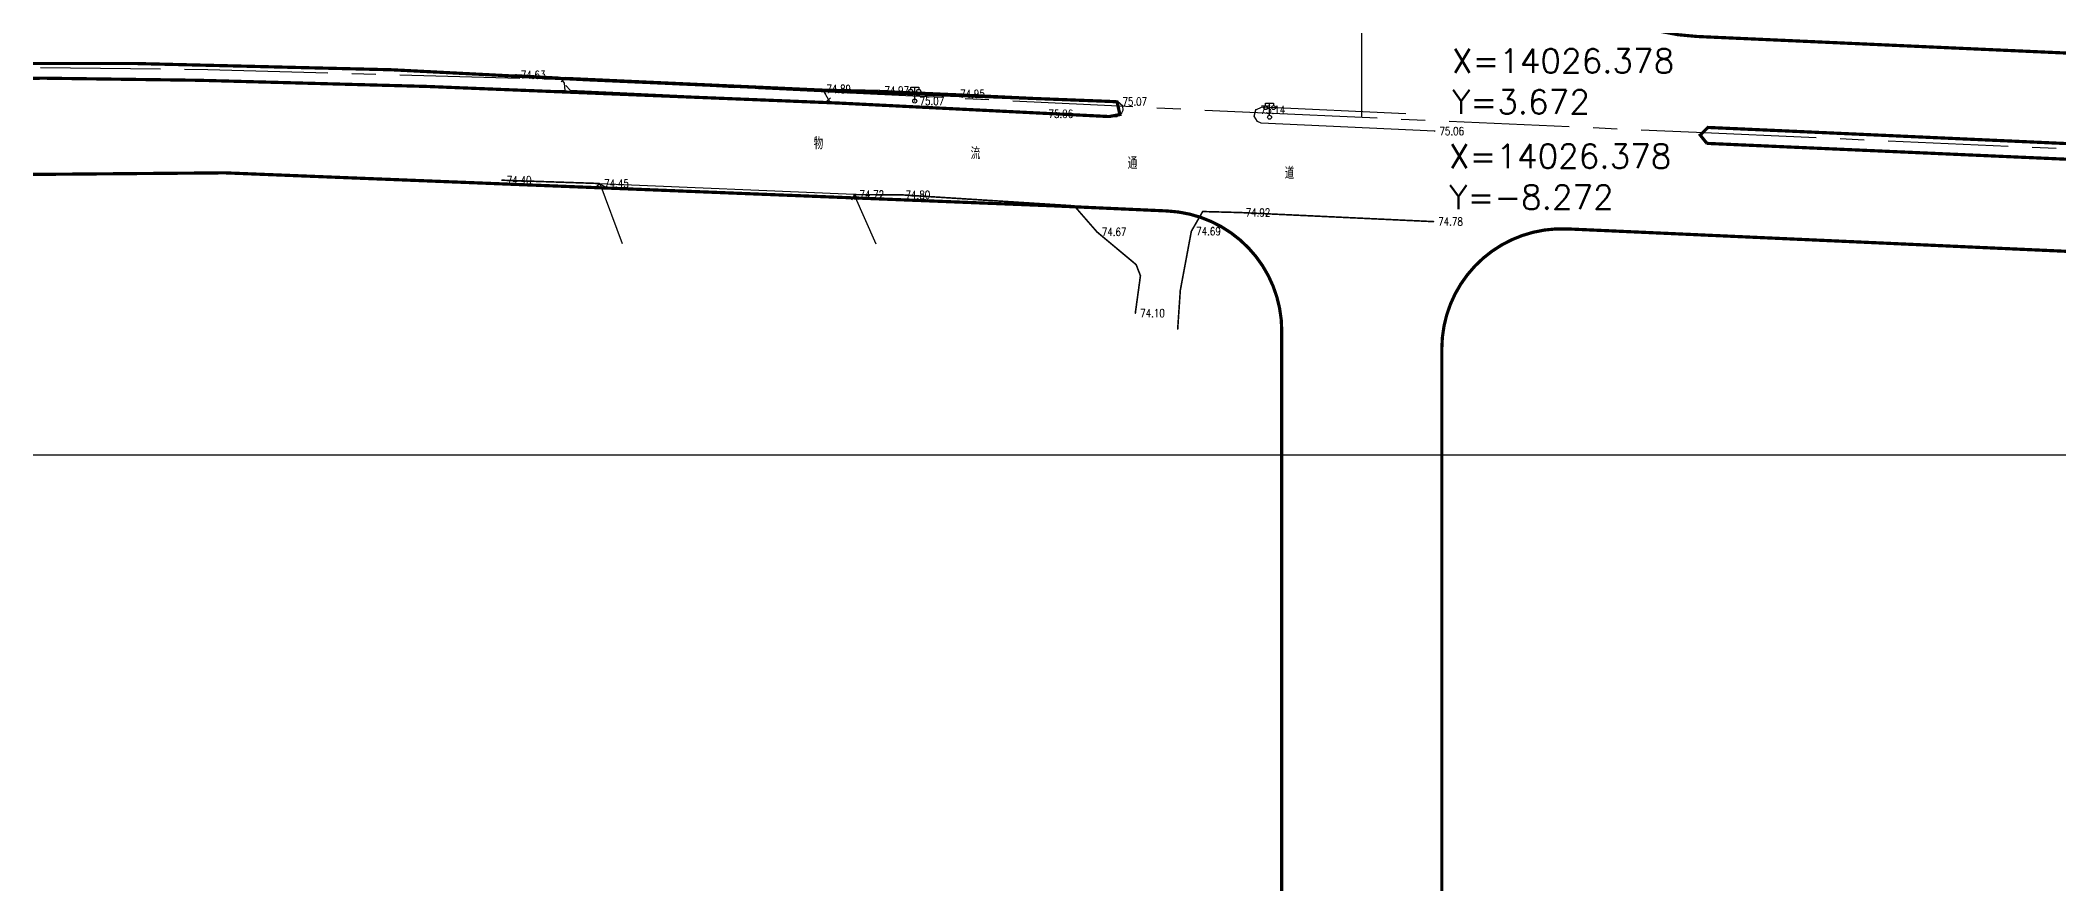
# Model space of a CAD drawing. Extents: x 10519 to 17598, y -625 to 2857.
# Drawn here: x 13861.3 to 14113.5, y -104 to 1.3 of the extents above; entities that cross this region are included whole.
import ezdxf
from ezdxf.enums import TextEntityAlignment as Align

# ---------------------------------------------------------------- set-up
doc = ezdxf.new("R2010")
doc.units = 0
doc.header["$MEASUREMENT"] = 0
doc.linetypes.add('CENTER', pattern=[2, 1.25, -0.25, 0.25, -0.25])
doc.linetypes.add('CENTERX2', pattern=[4, 2.5, -0.5, 0.5, -0.5])
doc.layers.get('0').update_dxf_attribs({"linetype": 'CONTINUOUS'})
for name, color, linetype in [('00000衢化东路中线', 1, 'CENTER'), ('00000道路边线', 2, 'CONTINUOUS'), ('0000原地形', 252, 'CONTINUOUS'), ('0000道路坐标', 3, 'CENTER'), ('GCD', 224, 'CONTINUOUS'), ('TYBZ', 7, 'CONTINUOUS')]:
    doc.layers.add(name, color=color, linetype=linetype)
doc.styles.add('HZ', font='txt8.shx', dxfattribs={"width": 0.8, "bigfont": 'hz.shx'})
doc.styles.get("Standard").update_dxf_attribs({"font": 'txt8.shx', "width": 0.8, "bigfont": 'hz.shx'})
doc.linetypes.add('832', pattern='A,2,[150,AAA.SHX,S=1,R=0,X=0,Y=1],2,[150,AAA.SHX,S=2,R=0,X=0,Y=2],1e-11', length=4)

# ---------------------------------------------------------------- blocks, each defined once
blk = doc.blocks.new('gc097')
for p, q in [((-1, 2.9), (-1, 3.5)), ((-1, 3.5), (1, 3.5)), ((0, 0.5), (0, 3.5)), ((1, 3.5), (1, 2.9))]:
    blk.add_line(p, q)
for centre in [(-1, 2.4), (0, 0), (1, 2.4)]:
    blk.add_circle(centre, 0.5)
blk = doc.blocks.new('GC200')
at = {"linetype": 'Continuous', "const_width": 0.2, "flags": 128}
blk.add_lwpolyline([(-0.1, 0, 1), (0.1, 0, 1)], format="xyb", close=True, dxfattribs=at)

msp = doc.modelspace()

# ---------------------------------------------------------------- linework, layer by layer
at = {"layer": '00000衢化东路中线', "color": 6, "linetype": 'CENTERX2', "ltscale": 6}
for p, q in [((14026.38, -8.27), (14026.38, 223.92)), ((13861.26, -2.05), (13882.16, -2.32)), ((13882.18, -2.32), (13926.99, -3.58)), ((13927.01, -3.58), (13958.82, -5.06)), ((13958.82, -5.06), (14013.33, -7.69)), ((14013.33, -7.69), (14068.19, -10.15))]:
    msp.add_line(p, q, dxfattribs=at)
at = {"layer": '00000衢化东路中线', "color": 6, "linetype": 'CENTERX2', "ltscale": 6, "extrusion": (0.044192, 0.999023, 0)}
msp.add_line((14068.19, -10.15), (14263.15, -18.77, 74.89), dxfattribs=at)
at = {"layer": '00000道路边线', "const_width": 0.4}
for points in [[(13998.4, 562.4, 0.469032), (13977.8, 529.94), (14013.85, 418.14, -0.078123), (14044.38, 223.92), (14044.38, 26.78, 0.401182), (14068.26, 1.81), (14112.17, -0.16), (14293.35, -8.26), (14423.24, -14.07), (14638.87, -23.63), (14928.22, -34.45)], [(13227.39, -280.44), (13187.13, -216.47), (13186.19, -212.61), (13187.58, -206.34), (13188.96, -200.07), (13191.11, -195.44), (13195.42, -191.04), (13203.51, -185.42), (13224.04, -180.78), (13253.6, -173.28), (13275.88, -166.68), (13297.72, -159.96), (13317.2, -153.69), (13381.08, -132.12), (13575.34, -65.07), (13633.95, -46.7), (13664.92, -38.17, -0.072139), (13884.31, -15.22), (13987.58, -19.33), (14002.05, -19.98, -0.401138), (14016.38, -34.96), (14016.38, -289.11)], [(14016.38, -99.28), (14016.38, -34.96, 0.401138), (14002.05, -19.98), (13987.58, -19.33), (13904.44, -16.02)], [(14112.69, -24.94), (14052.05, -22.22, 0.427411), (14036.38, -37.21), (14036.38, -289.11)], [(14036.38, -99.28), (14036.38, -37.21, -0.427411), (14052.05, -22.22), (14413.14, -38.43)]]:
    msp.add_lwpolyline(points, format="xyb", dxfattribs=at)
for points in [[(13850.93, -1.58), (13872.85, -1.56), (13905.18, -2.35), (13929.39, -3.59), (13959.83, -4.94), (13995.12, -6.31), (13995.8, -6.35), (13996.15, -7.94), (13994.81, -8.19), (13960.9, -6.5), (13909.55, -4.43), (13880.97, -3.66), (13861.71, -3.4), (13850.99, -3.5), (13850.18, -2.54), (13850.93, -1.58)], [(14069.52, -11.56), (14068.67, -10.5), (14069.64, -9.55), (14136.2, -12.54), (14242.06, -17.29), (14263.68, -18.33), (14287.91, -19.46), (14288.49, -20.55), (14287.98, -21.16), (14263.56, -20.12), (14242.12, -19.15), (14129.02, -14.16), (14069.5, -11.54)]]:
    msp.add_lwpolyline(points, dxfattribs=at)
at = {"layer": '0000原地形', "linetype": 'Continuous'}
for p, q in [((13926.93, -3.32), (13926.34, -3.86)), ((13927.46, -4.91), (13926.92, -4.32)), ((13958.87, -4.75), (13926.93, -3.32)), ((13927.46, -4.91), (13959.39, -6.39)), ((13958.87, -4.75), (13959.4, -5.34)), ((13966.13, -4.94, 149.03), (13959, -4.75, 149.03)), ((13959, -4.75, 149.03), (13959.9, -6.38, 149.03)), ((13975.59, -5.34, 149.03), (13966.13, -4.94, 149.03)), ((13959.39, -6.39), (13959.98, -5.86)), ((13959.9, -6.38, 149.03), (13960.34, -6.41, 149.03)), ((13960.34, -6.41, 149.03), (13973.12, -7.19, 149.03)), ((13973.12, -7.19, 149.03), (13979.2, -7.48, 149.03)), ((13995.87, -6.32, 149.03), (13975.59, -5.34, 149.03)), ((13979.2, -7.48, 149.03), (13986.63, -7.85, 149.03)), ((13996.51, -6.89, 149.03), (13995.87, -6.32, 149.03)), ((13996.4, -7.71, 149.03), (13996.58, -7.4, 149.03)), ((13996.58, -7.4, 149.03), (13996.51, -6.89, 149.03)), ((14012.95, -8.16, 149.01), (14013.13, -7.35, 149.01)), ((14013.13, -7.35, 149.01), (14013.93, -6.98, 149.01)), ((14013.93, -6.98, 149.01), (14031.88, -7.8, 149.01)), ((13986.63, -7.85, 149.03), (13994.94, -8.22, 149.03)), ((13994.94, -8.22, 149.03), (13995.77, -8.17, 149.03)), ((13995.77, -8.17, 149.03), (13996.4, -7.71, 149.03)), ((14013.34, -8.79, 149.01), (14012.95, -8.16, 149.01)), ((14013.81, -9.03, 149.01), (14013.34, -8.79, 149.01)), ((14035.48, -10, 149.01), (14013.81, -9.03, 149.01)), ((13931.15, -16.58), (13930.56, -17.12)), ((13931.1, -16.55, 73.99), (13931.81, -16.92, 73.99)), ((13962.95, -17.94), (13931.15, -16.58)), ((13963, -17.94, 73.99), (13962.63, -18.65, 73.99)), ((13962.95, -17.94), (13963.49, -18.53))]:
    msp.add_line(p, q, dxfattribs=at)
at = {"layer": '0000原地形', "linetype": '832'}
for p, q in [((13931.15, -16.55, 148.44), (13933.94, -24.04, 148.44)), ((13965.68, -24.13), (13962.95, -17.94))]:
    msp.add_line(p, q, dxfattribs=at)
at = {"layer": '0000原地形', "linetype": 'Continuous', "elevation": 148.57, "flags": 128}
for points in [[(13920.08, -4.83), (13926.84, -4.94), (13926.76, -4.03)], [(13926.76, -4.03), (13926.26, -3.33), (13925.95, -3.28), (13920.69, -2.97)]]:
    msp.add_lwpolyline(points, dxfattribs=at)
at = {"layer": '0000原地形', "linetype": 'Continuous', "const_width": 0.2, "flags": 128}
for points, elevation in [([(13918.94, -16.14), (13931.1, -16.55)], 148.34), ([(13963, -17.94), (13968.77, -17.96), (13990.45, -19.34), (13993.29, -22.6), (13998.18, -26.68), (13998.72, -28.07), (13998.08, -32.74)], 73.99), ([(14003.37, -34.81), (14003.7, -29.9), (14005.08, -22.52), (14006.5, -20.05), (14011.27, -20.18), (14035.33, -21.31)], 148.09)]:
    msp.add_lwpolyline(points, dxfattribs=dict(at, elevation=elevation))
at = {"layer": 'TYBZ'}
msp.add_lwpolyline([(13072.07, 1822.21), (14409.24, 1822.21), (14409.24, -50.46), (13072.07, -50.46)], close=True, dxfattribs=at)

# ---------------------------------------------------------------- block references
at = {"layer": '0000原地形', "linetype": 'Continuous', "xscale": 0.5, "yscale": 0.5}
for p in [(13970.51, -6.25, 149.02), (14014.85, -8.27, 149.15)]:
    msp.add_blockref('gc097', p, dxfattribs=at)
at = {"layer": 'GCD', "linetype": 'Continuous'}
ref = msp.add_blockref('GC200', (13920.69, -2.97, 148.62), dxfattribs=dict(at, xscale=0.5, yscale=0.5, zscale=0.5))
ref.add_attrib('height', '74.63', dxfattribs={"linetype": 'Continuous', "height": 1, "style": 'HZ', "width": 0.8}).set_placement((13921.29, -2.97, 148.62), align=Align.MIDDLE_LEFT)
ref = msp.add_blockref('GC200', (13958.87, -4.75, 148.88), dxfattribs=dict(at, xscale=0.5, yscale=0.5, zscale=0.5))
ref.add_attrib('height', '74.89', dxfattribs={"linetype": 'Continuous', "height": 1, "style": 'HZ', "width": 0.8}).set_placement((13959.47, -4.75, 148.88), align=Align.MIDDLE_LEFT)
ref = msp.add_blockref('GC200', (13966.13, -4.94, 148.95), dxfattribs=dict(at, xscale=0.5, yscale=0.5, zscale=0.5))
ref.add_attrib('height', '74.97', dxfattribs={"linetype": 'Continuous', "height": 1, "style": 'HZ', "width": 0.8}).set_placement((13966.73, -4.94, 148.95), align=Align.MIDDLE_LEFT)
ref = msp.add_blockref('GC200', (13975.59, -5.34, 148.94), dxfattribs=dict(at, xscale=0.5, yscale=0.5, zscale=0.5))
ref.add_attrib('height', '74.95', dxfattribs={"linetype": 'Continuous', "height": 1, "style": 'HZ', "width": 0.8}).set_placement((13976.19, -5.34, 148.94), align=Align.MIDDLE_LEFT)
ref = msp.add_blockref('GC200', (13970.51, -6.25, 149.06), dxfattribs=dict(at, xscale=0.5, yscale=0.5, zscale=0.5))
ref.add_attrib('height', '75.07', dxfattribs={"linetype": 'Continuous', "height": 1, "style": 'HZ', "width": 0.8}).set_placement((13971.11, -6.25, 149.06), align=Align.MIDDLE_LEFT)
ref = msp.add_blockref('GC200', (13986.63, -7.85, 149.04), dxfattribs=dict(at, xscale=0.5, yscale=0.5, zscale=0.5))
ref.add_attrib('height', '75.06', dxfattribs={"linetype": 'Continuous', "height": 1, "style": 'HZ', "width": 0.8}).set_placement((13987.23, -7.85, 149.04), align=Align.MIDDLE_LEFT)
ref = msp.add_blockref('GC200', (13995.87, -6.32, 149.06), dxfattribs=dict(at, xscale=0.5, yscale=0.5, zscale=0.5))
ref.add_attrib('height', '75.07', dxfattribs={"linetype": 'Continuous', "height": 1, "style": 'HZ', "width": 0.8}).set_placement((13996.47, -6.32, 149.06), align=Align.MIDDLE_LEFT)
ref = msp.add_blockref('GC200', (14013.13, -7.35, 149.12), dxfattribs=dict(at, xscale=0.5, yscale=0.5, zscale=0.5))
ref.add_attrib('height', '75.14', dxfattribs={"linetype": 'Continuous', "height": 1, "style": 'HZ', "width": 0.8}).set_placement((14013.73, -7.35, 149.12), align=Align.MIDDLE_LEFT)
ref = msp.add_blockref('GC200', (14035.48, -10, 149.05), dxfattribs=dict(at, xscale=0.5, yscale=0.5, zscale=0.5))
ref.add_attrib('height', '75.06', dxfattribs={"linetype": 'Continuous', "height": 1, "style": 'HZ', "width": 0.8}).set_placement((14036.08, -10, 149.05), align=Align.MIDDLE_LEFT)
ref = msp.add_blockref('GC200', (13918.94, -16.14, 148.38), dxfattribs=dict(at, xscale=0.5, yscale=0.5, zscale=0.5))
ref.add_attrib('height', '74.40', dxfattribs={"linetype": 'Continuous', "height": 1, "style": 'HZ', "width": 0.8}).set_placement((13919.54, -16.14, 148.38), align=Align.MIDDLE_LEFT)
ref = msp.add_blockref('GC200', (13931.1, -16.55, 148.44), dxfattribs=dict(at, xscale=0.5, yscale=0.5, zscale=0.5))
ref.add_attrib('height', '74.45', dxfattribs={"linetype": 'Continuous', "height": 1, "style": 'HZ', "width": 0.8}).set_placement((13931.7, -16.55, 148.44), align=Align.MIDDLE_LEFT)
ref = msp.add_blockref('GC200', (13963, -17.94, 148.71), dxfattribs=dict(at, xscale=0.5, yscale=0.5, zscale=0.5))
ref.add_attrib('height', '74.72', dxfattribs={"linetype": 'Continuous', "height": 1, "style": 'HZ', "width": 0.8}).set_placement((13963.6, -17.94, 148.71), align=Align.MIDDLE_LEFT)
ref = msp.add_blockref('GC200', (13968.77, -17.96, 148.79), dxfattribs=dict(at, xscale=0.5, yscale=0.5, zscale=0.5))
ref.add_attrib('height', '74.80', dxfattribs={"linetype": 'Continuous', "height": 1, "style": 'HZ', "width": 0.8}).set_placement((13969.37, -17.96, 148.79), align=Align.MIDDLE_LEFT)
ref = msp.add_blockref('GC200', (14011.27, -20.18, 148.9), dxfattribs=dict(at, xscale=0.5, yscale=0.5, zscale=0.5))
ref.add_attrib('height', '74.92', dxfattribs={"linetype": 'Continuous', "height": 1, "style": 'HZ', "width": 0.8}).set_placement((14011.87, -20.18, 148.9), align=Align.MIDDLE_LEFT)
ref = msp.add_blockref('GC200', (13993.29, -22.6, 148.66), dxfattribs=dict(at, xscale=0.5, yscale=0.5, zscale=0.5))
ref.add_attrib('height', '74.67', dxfattribs={"linetype": 'Continuous', "height": 1, "style": 'HZ', "width": 0.8}).set_placement((13993.89, -22.6, 148.66), align=Align.MIDDLE_LEFT)
ref = msp.add_blockref('GC200', (14005.08, -22.52, 148.67), dxfattribs=dict(at, xscale=0.5, yscale=0.5, zscale=0.5))
ref.add_attrib('height', '74.69', dxfattribs={"linetype": 'Continuous', "height": 1, "style": 'HZ', "width": 0.8}).set_placement((14005.68, -22.52, 148.67), align=Align.MIDDLE_LEFT)
ref = msp.add_blockref('GC200', (14035.33, -21.31, 148.77), dxfattribs=dict(at, xscale=0.5, yscale=0.5, zscale=0.5))
ref.add_attrib('height', '74.78', dxfattribs={"linetype": 'Continuous', "height": 1, "style": 'HZ', "width": 0.8}).set_placement((14035.93, -21.31, 148.77), align=Align.MIDDLE_LEFT)
ref = msp.add_blockref('GC200', (13998.08, -32.74, 148.08), dxfattribs=dict(at, xscale=0.5, yscale=0.5, zscale=0.5))
ref.add_attrib('height', '74.10', dxfattribs={"linetype": 'Continuous', "height": 1, "style": 'HZ', "width": 0.8}).set_placement((13998.68, -32.74, 148.08), align=Align.MIDDLE_LEFT)

# ---------------------------------------------------------------- texts
at = {"layer": '0000原地形', "linetype": 'Continuous', "width": 0.8}
for s, p in [('物', (13957.89, -12.29)), ('流', (13977.51, -13.52)), ('通', (13997.13, -14.75)), ('道', (14016.75, -15.99))]:
    msp.add_text(s, height=1.5, dxfattribs=at).set_placement(p)
at = {"layer": '0000道路坐标', "linetype": 'ByBlock'}
for p in [(14037.65, -2.74), (14037.29, -14.64)]:
    msp.add_text('X=14026.378', height=3, dxfattribs=at).set_placement(p)
for s, p in [('Y=3.672', (14037.65, -4.86)), ('Y=-8.272', (14037.29, -16.76))]:
    msp.add_text(s, height=3, dxfattribs=at).set_placement(p, align=Align.TOP_LEFT)

doc.saveas('drawing.dxf')
